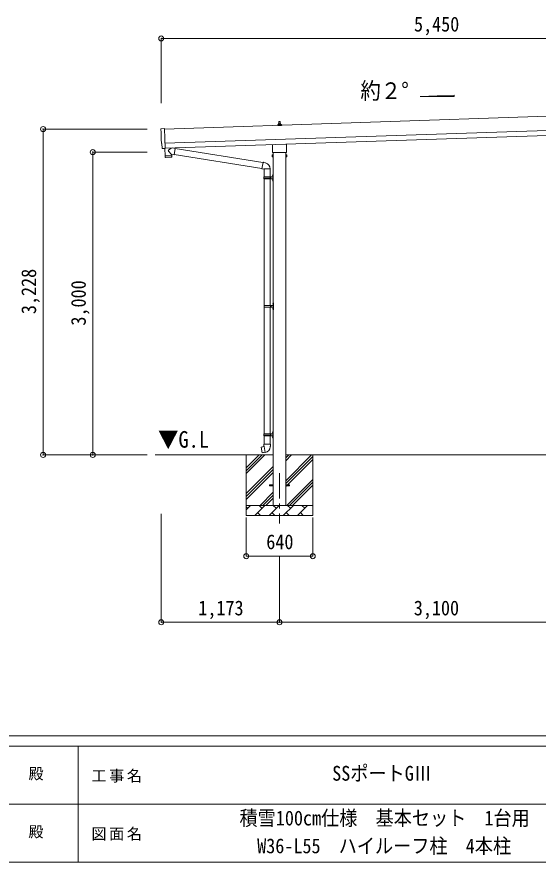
# Model space of a CAD drawing. Units: millimetres at full size, sheet at 1:50. Extents: x -14053 to 14053, y -9700 to 9700.
# Drawn here: x -1355 to 3812, y -9700 to -1327 of the extents above; entities that cross this region are included whole.
import ezdxf
from ezdxf.enums import TextEntityAlignment as Align

# ---------------------------------------------------------------- set-up
doc = ezdxf.new("R2010")
doc.units = ezdxf.units.MM
doc.header["$LTSCALE"] = 50
doc.header["$PDMODE"] = 32
doc.header["$PDSIZE"] = 50
doc.linetypes.add('CHAIN1', pattern=[8, 5, -1, 1, -1])
for name, color, linetype, lineweight in [('0-0_0', 7, 'Continuous', 9), ('0-1_Defpoints', 4, 'Continuous', 9), ('0-2_TEXT1', 7, 'Continuous', 9), ('0-4_OTH_LINE', 7, 'CHAIN1', 9), ('0-6_PARTS1', 6, 'Continuous', 9), ('0-7_PARTS2', 4, 'Continuous', 9), ('0-F', 6, 'Continuous', 9), ('F-0', 7, 'Continuous', 9)]:
    doc.layers.add(name, color=color, linetype=linetype, lineweight=lineweight)
doc.styles.add('ＭＳ ゴシック', font='')
doc.styles.get('ＭＳ ゴシック').set_extended_font_data('MS Gothic')

msp = doc.modelspace()

# ---------------------------------------------------------------- linework, layer by layer
at = {"layer": '0-0_0'}
for p, q in [((1186.05, -5666.95), (16.09, -5666.95)), ((918.55, -5666.95), (918.55, -6266.95)), ((918.55, -5852), (1103.6, -5666.95)), ((918.55, -5823.72), (1075.31, -5666.95)), ((918.55, -5795.43), (1047.03, -5666.95)), ((1311.05, -5922.05), (1566.14, -5666.95)), ((1311.05, -5724.06), (1368.15, -5666.95)), ((1311.05, -5695.77), (1339.87, -5666.95)), ((4286.05, -5666.95), (1311.05, -5666.95)), ((1311.05, -5950.33), (1578.55, -5682.83)), ((1578.55, -5666.95), (1578.55, -6266.95)), ((1311.05, -5978.62), (1578.55, -5711.12)), ((918.55, -6049.99), (1186.05, -5782.49)), ((918.55, -6078.27), (1186.05, -5810.77)), ((918.55, -6106.56), (1186.05, -5839.06)), ((1320.7, -6166.95), (1578.55, -5909.11)), ((1348.99, -6166.95), (1578.55, -5937.39)), ((1377.27, -6166.95), (1578.55, -5965.68)), ((1056.14, -6166.95), (1186.05, -6037.05)), ((1084.43, -6166.95), (1186.05, -6065.33)), ((1112.71, -6166.95), (1186.05, -6093.62)), ((918.55, -6166.95), (1578.55, -6166.95)), ((918.55, -6209.84), (961.44, -6166.95)), ((932.89, -6195.5), (918.55, -6181.16)), ((1002.86, -6266.95), (1102.86, -6166.95)), ((1074.31, -6195.5), (1045.75, -6166.95)), ((1144.28, -6266.95), (1244.28, -6166.95)), ((1215.73, -6195.5), (1187.18, -6166.95)), ((1285.7, -6266.95), (1385.7, -6166.95)), ((1357.15, -6195.5), (1328.6, -6166.95)), ((1427.12, -6266.95), (1527.12, -6166.95)), ((1498.57, -6195.5), (1470.02, -6166.95)), ((1575.26, -6166.95), (1578.55, -6163.67)), ((1578.55, -6266.95), (918.55, -6266.95)), ((1031.41, -6238.4), (1059.97, -6266.95)), ((1172.84, -6238.4), (1201.39, -6266.95)), ((1314.26, -6238.4), (1342.81, -6266.95)), ((1455.68, -6238.4), (1484.23, -6266.95))]:
    msp.add_line(p, q, dxfattribs=at)
at = {"layer": '0-1_Defpoints'}
for p, q in [((5489.91, -2258.87), (106.9, -2438.3)), ((111.56, -2578.22), (5494.58, -2398.79)), ((1230.3, -2403.19), (1230.3, -2395.47)), ((1266.8, -2403.19), (1230.3, -2403.19)), ((1230.68, -2394.69), (1266.41, -2394.69)), ((1231.06, -2394.5), (1237.78, -2392.87)), ((1238.16, -2392.69), (1258.93, -2392.69)), ((1238.55, -2391.9), (1238.55, -2387.69)), ((1239.55, -2387.69), (1257.55, -2387.69)), ((1242.55, -2387.69), (1243.27, -2364.16)), ((1244.27, -2363.19), (1252.82, -2363.19)), ((1253.82, -2364.16), (1254.55, -2387.69)), ((1258.55, -2391.9), (1258.55, -2387.69)), ((1266.03, -2394.5), (1259.31, -2392.87)), ((1266.8, -2403.19), (1266.8, -2395.47)), ((113.23, -2628.2), (5496.24, -2448.76)), ((1180.25, -2657.18), (1180.25, -2592.63)), ((1316.85, -2588.08), (1316.85, -2657.18)), ((93.73, -2632.62), (86.81, -2632.49)), ((113.32, -2630.96), (113.36, -2631.96)), ((1178.55, -2665.95), (1178.55, -2660.45)), ((1316.48, -2669.45), (1180.61, -2669.45)), ((1186.05, -2669.45), (1186.05, -6166.95)), ((1311.05, -6166.95), (1311.05, -2669.45)), ((1318.55, -2660.45), (1318.55, -2665.95)), ((1174.55, -2695.45), (1175.31, -2694.13)), ((1174.55, -2695.45), (1174.55, -2712.45)), ((1174.55, -2712.45), (1175.31, -2713.76)), ((1181.55, -2699.04), (1175.31, -2699.04)), ((1181.55, -2708.86), (1175.31, -2708.86)), ((1181.55, -2713.76), (1175.31, -2713.76)), ((1184.05, -2713.15), (1181.55, -2713.15)), ((1313.05, -2713.15), (1315.55, -2713.15)), ((1315.55, -2699.04), (1321.79, -2699.04)), ((1315.55, -2708.86), (1321.79, -2708.86)), ((1315.55, -2713.76), (1321.79, -2713.76)), ((1322.55, -2695.45), (1321.79, -2694.13)), ((1322.55, -2712.45), (1321.79, -2713.76)), ((1322.55, -2695.45), (1322.55, -2712.45)), ((1148.55, -5962.45), (1186.05, -5962.45)), ((1148.55, -5971.45), (1148.55, -5962.45)), ((1148.55, -5971.45), (1186.05, -5971.45)), ((1311.05, -5962.45), (1348.55, -5962.45)), ((1311.05, -5971.45), (1348.55, -5971.45)), ((1348.55, -5971.45), (1348.55, -5962.45))]:
    msp.add_line(p, q, dxfattribs=at)
for points in [[(75.23, -2435.92), (106.73, -2433.22), (113.32, -2630.96)], [(83.87, -2629.59), (82.3, -2582.59), (81.7, -2582.61)], [(94.47, -2632.32), (95.11, -2631.67), (113.36, -2631.97)], [(1181.55, -2713.76), (1181.55, -2694.13), (1175.31, -2694.13)], [(1181.55, -2713.15), (1181.55, -2694.75), (1184.05, -2694.75)], [(1315.55, -2713.15), (1315.55, -2694.75), (1313.05, -2694.75)], [(1315.55, -2713.76), (1315.55, -2694.13), (1321.79, -2694.13)]]:
    msp.add_lwpolyline(points, dxfattribs=at)
for points in [[(1184.05, -2714.45), (1184.05, -2693.45), (1186.05, -2693.45), (1186.05, -2714.45)], [(1313.05, -2714.45), (1313.05, -2693.45), (1311.05, -2693.45), (1311.05, -2714.45)]]:
    msp.add_lwpolyline(points, close=True, dxfattribs=at)
for centre, radius, start, end in [((1231.3, -2395.47), 1, 103.62699, 180), ((1237.55, -2391.9), 1, 283.62699, 0), ((1242.63, -2388.32), 4.13, 90, 171.17633), ((1239.55, -2388.69), 1, 90, 180), ((1244.27, -2364.19), 1, 90, 178.60509), ((1251.88, -2387.69), 4.83, 133.60282, 180), ((1245.21, -2387.69), 4.83, 0, 46.39718), ((1252.82, -2364.19), 1, 1.39491, 90), ((1254.46, -2388.32), 4.13, 8.82367, 90), ((1257.55, -2388.69), 1, 0, 90), ((1259.55, -2391.9), 1, 180, 256.37301), ((1265.8, -2395.47), 1, 0, 76.37301), ((1182.55, -2660.45), 4, 125.09963, 180), ((1182.55, -2665.95), 4, 180, 194.47751), ((1182.55, -2665.95), 4, 194.47751, 241.04498), ((1314.55, -2665.95), 4, 298.95502, 345.52249), ((1314.55, -2660.45), 4, 0, 54.90037), ((1314.55, -2665.95), 4, 345.52249, 0), ((1178.89, -2696.59), 4.34, 145.61575, 214.38425), ((1190.79, -2703.95), 16.24, 162.41205, 197.58795), ((1178.89, -2711.31), 4.34, 145.61575, 214.38425), ((1318.2, -2696.59), 4.34, 325.61575, 34.38425), ((1306.31, -2703.95), 16.24, 342.41205, 17.58795), ((1318.2, -2711.31), 4.34, 325.61575, 34.38425)]:
    msp.add_arc(centre, radius, start, end, dxfattribs=at)
for centre, major_axis, ratio, start_param, end_param in [((75.49, -2438.91), (-3, -0.1), 0.99863, 4.7647489, 6.2979817), ((-4685.38, -2668.07), (4760.73, 158.69), 0.99863, 6.2686928, 6.2979817), ((81.56, -2578.21), (-4.4, -0.15), 0.99863, 6.2686928, 7.8539816), ((86.87, -2629.48), (-2.11, -2.14), 0.9974, 5.5252311, 7.0411395), ((93.76, -2631.62), (-0.704, -0.714), 0.9974, 0.7579542, 1.5707963)]:
    msp.add_ellipse(centre, major_axis=major_axis, ratio=ratio, start_param=start_param, end_param=end_param, dxfattribs=at)
at = {"layer": '0-2_TEXT1'}
for p, q in [((178.89, -2689.03), (147.4, -2656.51)), ((174.65, -2626.15), (147.43, -2649.18)), ((212.34, -2629.44), (186.42, -2625.76)), ((212.34, -2629.44), (203.37, -2692.51)), ((212.57, -2631.35), (1084.68, -2770.2)), ((115.36, -2704.17), (116.03, -2717.21)), ((176.63, -2718.13), (119.12, -2720.05)), ((119.83, -2703.02), (119.88, -2704.02)), ((174.8, -2701.19), (174.81, -2702.19)), ((178.89, -2689.03), (203.37, -2692.51)), ((178.89, -2689.03), (179.29, -2701.04)), ((203.14, -2690.6), (1074.26, -2829.3)), ((1073.93, -2831.11), (1079.47, -2799.75)), ((1073.93, -2831.11), (1074.33, -2833.37)), ((1073.93, -2831.11), (1079.09, -2831.93)), ((1074.33, -2833.37), (1077.89, -2833.99)), ((1077.89, -2833.99), (1079.09, -2831.93)), ((1079.09, -2831.93), (1093.69, -2834.24)), ((1085, -2768.38), (1079.47, -2799.75)), ((1085, -2768.38), (1086.14, -2766.4)), ((1086.14, -2766.4), (1089.7, -2767.03)), ((1089.7, -2767.03), (1090.12, -2769.38)), ((1093.69, -2834.24), (1095.9, -2833.26)), ((1156.19, -2833.65), (1095.01, -2833.65)), ((1096.05, -2833.65), (1096.05, -2912.95)), ((1104.63, -2772.2), (1106.32, -2773.83)), ((1106.32, -2773.83), (1108.43, -2774.28)), ((1156.05, -2833.65), (1156.05, -2912.95)), ((1093.05, -2914.95), (1143.38, -2914.95)), ((1093.05, -2928.95), (1143.38, -2928.95)), ((1094.05, -2912.95), (1180.05, -2912.95)), ((1094.05, -2912.95), (1094.05, -2914.95)), ((1094.05, -2930.95), (1094.05, -2928.95)), ((1153.05, -2912.95), (1153.05, -2917.45)), ((1153.05, -2917.45), (1155.05, -2917.45)), ((1153.05, -2930.95), (1153.05, -2926.45)), ((1153.05, -2926.45), (1155.05, -2926.45)), ((1155.05, -2917.45), (1155.05, -2921.95)), ((1155.05, -2926.45), (1155.05, -2921.95)), ((1161.05, -2912.95), (1161.05, -2921.95)), ((1161.05, -2917.45), (1164.05, -2917.45)), ((1161.05, -2930.95), (1161.05, -2921.95)), ((1161.05, -2926.45), (1164.05, -2926.45)), ((1164.05, -2917.45), (1164.05, -2921.95)), ((1164.05, -2926.45), (1164.05, -2921.95)), ((1179.74, -2895.8), (1181.79, -2896.8)), ((1181.01, -2893.8), (1181.65, -2893.8)), ((1181.01, -2893.8), (1181.01, -2902.1)), ((1181.01, -2902.1), (1181.65, -2902.1)), ((1181.65, -2893.8), (1181.65, -2902.1)), ((1181.65, -2893.8), (1182.05, -2894.2)), ((1181.65, -2902.1), (1182.05, -2901.7)), ((1181.79, -2896.8), (1182.4, -2897.95)), ((1182.05, -2889.95), (1185.05, -2888.45)), ((1182.05, -2889.95), (1182.05, -2921.95)), ((1182.05, -2894.2), (1182.05, -2901.7)), ((1182.05, -2953.95), (1182.05, -2921.95)), ((1185.05, -2888.45), (1185.05, -2921.95)), ((1185.05, -2888.45), (1186.05, -2888.45)), ((1185.05, -2955.45), (1185.05, -2921.95)), ((1186.05, -2888.45), (1186.05, -2921.95)), ((1186.05, -2955.45), (1186.05, -2921.95)), ((1094.05, -2930.95), (1180.05, -2930.95)), ((1096.05, -2930.95), (1096.05, -4185.45)), ((1156.05, -2930.95), (1156.05, -4185.45)), ((1179.74, -2943.8), (1181.79, -2944.8)), ((1181.01, -2941.8), (1181.65, -2941.8)), ((1181.01, -2941.8), (1181.01, -2950.1)), ((1181.01, -2950.1), (1181.65, -2950.1)), ((1181.65, -2941.8), (1181.65, -2950.1)), ((1181.65, -2941.8), (1182.05, -2942.2)), ((1181.65, -2950.1), (1182.05, -2949.7)), ((1181.79, -2944.8), (1182.4, -2945.95)), ((1182.05, -2942.2), (1182.05, -2949.7)), ((1182.05, -2953.95), (1185.05, -2955.45)), ((1185.05, -2955.45), (1186.05, -2955.45)), ((1096.55, -4185.45), (1182.55, -4185.45)), ((1096.55, -4185.45), (1096.55, -4187.45)), ((1155.55, -4185.45), (1155.55, -4189.95)), ((1163.55, -4185.45), (1163.55, -4194.45)), ((1182.24, -4168.3), (1184.29, -4169.3)), ((1183.51, -4166.3), (1184.15, -4166.3)), ((1183.51, -4166.3), (1183.51, -4174.6)), ((1183.51, -4174.6), (1184.15, -4174.6)), ((1184.15, -4166.3), (1184.15, -4174.6)), ((1184.15, -4166.3), (1184.55, -4166.7)), ((1184.15, -4174.6), (1184.55, -4174.2)), ((1184.29, -4169.3), (1184.9, -4170.45)), ((1184.55, -4162.45), (1187.55, -4160.95)), ((1184.55, -4162.45), (1184.55, -4194.45)), ((1184.55, -4166.7), (1184.55, -4174.2)), ((1187.55, -4160.95), (1187.55, -4194.45)), ((1187.55, -4160.95), (1188.55, -4160.95)), ((1188.55, -4160.95), (1188.55, -4194.45)), ((1095.55, -4187.45), (1145.88, -4187.45)), ((1095.55, -4201.45), (1145.88, -4201.45)), ((1096.05, -4203.44), (1096.05, -5457.95)), ((1096.55, -4203.45), (1096.55, -4201.45)), ((1096.55, -4203.45), (1182.55, -4203.45)), ((1155.55, -4189.95), (1157.55, -4189.95)), ((1155.55, -4203.45), (1155.55, -4198.95)), ((1155.55, -4198.95), (1157.55, -4198.95)), ((1156.05, -4203.44), (1156.05, -5457.95)), ((1157.55, -4189.95), (1157.55, -4194.45)), ((1157.55, -4198.95), (1157.55, -4194.45)), ((1163.55, -4189.95), (1166.55, -4189.95)), ((1163.55, -4203.45), (1163.55, -4194.45)), ((1163.55, -4198.95), (1166.55, -4198.95)), ((1166.55, -4189.95), (1166.55, -4194.45)), ((1166.55, -4198.95), (1166.55, -4194.45)), ((1182.24, -4216.3), (1184.29, -4217.3)), ((1183.51, -4214.3), (1184.15, -4214.3)), ((1183.51, -4214.3), (1183.51, -4222.6)), ((1183.51, -4222.6), (1184.15, -4222.6)), ((1184.15, -4214.3), (1184.15, -4222.6)), ((1184.15, -4214.3), (1184.55, -4214.7)), ((1184.15, -4222.6), (1184.55, -4222.2)), ((1184.29, -4217.3), (1184.9, -4218.45)), ((1184.55, -4226.45), (1184.55, -4194.45)), ((1184.55, -4214.7), (1184.55, -4222.2)), ((1184.55, -4226.45), (1187.55, -4227.95)), ((1187.55, -4227.95), (1187.55, -4194.45)), ((1187.55, -4227.95), (1188.55, -4227.95)), ((1188.55, -4227.95), (1188.55, -4194.45)), ((1179.74, -5440.8), (1181.79, -5441.8)), ((1181.01, -5438.8), (1181.65, -5438.8)), ((1181.01, -5438.8), (1181.01, -5447.1)), ((1181.65, -5438.8), (1181.65, -5447.1)), ((1181.65, -5438.8), (1182.05, -5439.2)), ((1181.79, -5441.8), (1182.4, -5442.95)), ((1182.05, -5434.95), (1185.05, -5433.45)), ((1182.05, -5434.95), (1182.05, -5466.95)), ((1182.05, -5439.2), (1182.05, -5446.7)), ((1185.05, -5433.45), (1185.05, -5466.95)), ((1185.05, -5433.45), (1186.05, -5433.45)), ((1186.05, -5433.45), (1186.05, -5466.95)), ((1093.05, -5459.95), (1143.38, -5459.95)), ((1093.05, -5473.95), (1143.38, -5473.95)), ((1094.05, -5457.95), (1180.05, -5457.95)), ((1094.05, -5457.95), (1094.05, -5459.95)), ((1094.05, -5475.95), (1094.05, -5473.95)), ((1094.05, -5475.95), (1180.05, -5475.95)), ((1096.05, -5475.95), (1096.05, -5560.88)), ((1153.05, -5457.95), (1153.05, -5462.45)), ((1153.05, -5462.45), (1155.05, -5462.45)), ((1153.05, -5475.95), (1153.05, -5471.45)), ((1153.05, -5471.45), (1155.05, -5471.45)), ((1155.05, -5462.45), (1155.05, -5466.95)), ((1155.05, -5471.45), (1155.05, -5466.95)), ((1156.05, -5475.95), (1156.05, -5560.88)), ((1161.05, -5457.95), (1161.05, -5466.95)), ((1161.05, -5462.45), (1164.05, -5462.45)), ((1161.05, -5475.95), (1161.05, -5466.95)), ((1161.05, -5471.45), (1164.05, -5471.45)), ((1164.05, -5462.45), (1164.05, -5466.95)), ((1164.05, -5471.45), (1164.05, -5466.95)), ((1179.74, -5488.8), (1181.79, -5489.8)), ((1181.01, -5447.1), (1181.65, -5447.1)), ((1181.01, -5486.8), (1181.65, -5486.8)), ((1181.01, -5486.8), (1181.01, -5495.1)), ((1181.01, -5495.1), (1181.65, -5495.1)), ((1181.65, -5447.1), (1182.05, -5446.7)), ((1181.65, -5486.8), (1181.65, -5495.1)), ((1181.65, -5486.8), (1182.05, -5487.2)), ((1181.65, -5495.1), (1182.05, -5494.7)), ((1181.79, -5489.8), (1182.4, -5490.95)), ((1182.05, -5498.95), (1182.05, -5466.95)), ((1182.05, -5487.2), (1182.05, -5494.7)), ((1182.05, -5498.95), (1185.05, -5500.45)), ((1185.05, -5500.45), (1185.05, -5466.95)), ((1185.05, -5500.45), (1186.05, -5500.45)), ((1186.05, -5500.45), (1186.05, -5466.95)), ((1067.59, -5589.33), (1066.78, -5590.5)), ((1066.78, -5590.5), (1076.4, -5645.06)), ((1095.45, -5584.08), (1067.59, -5589.33)), ((1080.33, -5586.72), (1080.12, -5586.97)), ((1094.2, -5560.88), (1092.05, -5561.66)), ((1092.05, -5561.66), (1092.05, -5565.28)), ((1092.05, -5565.28), (1094.29, -5566.09)), ((1094.2, -5560.88), (1126.05, -5560.88)), ((1094.2, -5560.88), (1094.29, -5566.09)), ((1094.29, -5566.09), (1094.55, -5580.88)), ((1094.55, -5580.88), (1095.9, -5582.88)), ((1105.81, -5641.37), (1095.68, -5583.9)), ((1095.7, -5583.08), (1095.7, -5583.78)), ((1095.9, -5582.88), (1095.86, -5582.88)), ((1157.9, -5560.88), (1126.05, -5560.88)), ((1156.23, -5582.82), (1156.16, -5584.98)), ((1157.55, -5580.88), (1156.23, -5582.82)), ((1160.05, -5565.28), (1157.8, -5566.09)), ((1157.9, -5560.88), (1160.05, -5561.66)), ((1160.05, -5561.66), (1160.05, -5565.28)), ((1090.42, -5643.97), (1090.14, -5643.81)), ((1106.11, -5642.14), (1105.87, -5641.47))]:
    msp.add_line(p, q, dxfattribs=at)
for points in [[(112.96, -2631.96), (115.33, -2703.17), (179.29, -2701.04)], [(179.53, -2715.09), (179.33, -2702.04), (115.36, -2704.17)], [(1085, -2768.38), (1090.12, -2769.38), (1104.63, -2772.2)], [(1179.74, -2900.1), (1181.79, -2899.1), (1182.4, -2897.95)], [(1179.74, -2948.1), (1181.79, -2947.1), (1182.4, -2945.95)], [(1182.24, -4172.6), (1184.29, -4171.6), (1184.9, -4170.45)], [(1182.24, -4220.6), (1184.29, -4219.6), (1184.9, -4218.45)], [(1179.74, -5445.1), (1181.79, -5444.1), (1182.4, -5442.95)], [(1179.74, -5493.1), (1181.79, -5492.1), (1182.4, -5490.95)], [(1082.57, -5586.51), (1082.29, -5586.35), (1080.33, -5586.72)], [(1157.9, -5560.88), (1157.8, -5566.09), (1157.55, -5580.88)], [(1105.54, -5641.28), (1077.56, -5645.88), (1076.4, -5645.06)], [(1092.61, -5643.41), (1092.39, -5643.64), (1090.42, -5643.97)]]:
    msp.add_lwpolyline(points, dxfattribs=at)
for centre, radius, start, end in [((150.82, -2652.87), 5, 132.56466, 226.88314), ((119.02, -2717.05), 3, 182.90915, 271.95747), ((176.53, -2715.14), 3, 271.90915, 0.90915), ((1095.9, -2833.26), 60.3, 359.62495, 78), ((1141.8, -2921.95), 49.25, 171.82876, 180.00002), ((1141.8, -2921.95), 49.25, 180.00002, 188.17127), ((1143.38, -2912.95), 2, 270, 359.99998), ((1143.38, -2930.95), 2, 0.00005, 90.00004), ((1185.34, -2897.95), 6, 136.21765, 223.78235), ((1180.05, -2910.95), 2, 270, 359.99998), ((1185.34, -2945.95), 6, 136.21765, 223.78235), ((1180.05, -2932.95), 2, 0.00005, 90.00004), ((1145.88, -4185.45), 2, 270, 359.99998), ((1187.84, -4170.45), 6, 136.21765, 223.78235), ((1182.55, -4183.45), 2, 270, 359.99998), ((1144.3, -4194.45), 49.25, 171.82876, 180.00002), ((1144.3, -4194.45), 49.25, 180.00002, 188.17127), ((1145.88, -4203.45), 2, 0.00005, 90.00004), ((1187.84, -4218.45), 6, 136.21765, 223.78235), ((1182.55, -4205.45), 2, 0.00005, 90.00004), ((1185.34, -5442.95), 6, 136.21765, 223.78235), ((1141.8, -5466.95), 49.25, 171.82876, 180.00002), ((1141.8, -5466.95), 49.25, 180.00002, 188.17127), ((1143.38, -5457.95), 2, 270, 359.99998), ((1143.38, -5475.95), 2, 0.00005, 90.00004), ((1185.34, -5490.95), 6, 136.21765, 223.78235), ((1180.05, -5455.95), 2, 270, 359.99998), ((1180.05, -5477.95), 2, 0.00005, 90.00004), ((1095.4, -5583.78), 0.3, 280.66842, 0), ((1095.9, -5583.08), 0.2, 100, 180), ((1095.9, -5582.88), 60.3, 279.96938, 358), ((1105.59, -5641.58), 0.3, 20, 99.33158), ((1106.3, -5642.07), 0.2, 200, 279.96938)]:
    msp.add_arc(centre, radius, start, end, dxfattribs=at)
at = {"layer": '0-4_OTH_LINE'}
msp.add_line((1248.55, -5846.95), (1248.55, -6346.95), dxfattribs=at)
at = {"layer": '0-6_PARTS1'}
for p, q in [((75.6, -1541.22), (75.6, -2181.02)), ((-1095.8, -2438.9), (-64.54, -2438.9)), ((-603.32, -2666.95), (-64.54, -2666.95)), ((-1095.8, -5666.95), (-64.54, -5666.95)), ((-603.32, -5666.95), (-64.54, -5666.95)), ((75.5, -7324.78), (75.5, -6249.41)), ((918.55, -6669.25), (918.55, -6285.68)), ((1578.55, -6669.25), (1578.55, -6285.68)), ((918.55, -6669.25), (1578.55, -6669.25)), ((1248.55, -7324.78), (1248.55, -6669.25)), ((1248.55, -7324.78), (1248.55, -6669.25))]:
    msp.add_line(p, q, dxfattribs=at)
for p in [(75.6, -1541.22), (-1095.8, -2438.9), (-603.32, -2666.95), (-1095.8, -5666.95), (-603.32, -5666.95), (918.55, -6669.25), (1578.55, -6669.25), (75.5, -7324.78), (1248.55, -7324.78)]:
    msp.add_point(p, dxfattribs=at)
at = {"layer": '0-7_PARTS2'}
for p, q in [((2643.23, -2116.76), (2979.23, -2104.35)), ((2979.23, -2116.76), (2643.23, -2116.76)), ((2979.23, -2104.35), (2979.23, -2116.76))]:
    msp.add_line(p, q, dxfattribs=at)
at = {"layer": '0-F'}
for p, q in [((75.6, -1541.22), (5525.56, -1541.22)), ((-1095.8, -5666.95), (-1095.8, -2438.9)), ((-603.32, -5666.95), (-603.32, -2666.95)), ((1248.55, -7324.78), (75.5, -7324.78)), ((1248.55, -7324.78), (4348.55, -7324.78))]:
    msp.add_line(p, q, dxfattribs=at)
at = {"layer": 'F-0', "color": 5, "lineweight": 5}
for p, q in [((-14053.43, -8450), (13346.57, -8450)), ((-14053.43, -8550), (8901.98, -8550)), ((-748.03, -8550), (-748.03, -9700)), ((-5748.03, -9125), (4501.97, -9125)), ((-14053.43, -9700), (13346.57, -9700))]:
    msp.add_line(p, q, dxfattribs=at)

# ---------------------------------------------------------------- texts
at = {"layer": '0-0_0', "style": 'ＭＳ ゴシック', "width": 0.9}
msp.add_text('▼G.L', height=165, dxfattribs=at).set_placement((43.81, -5644.73), align=Align.BOTTOM_LEFT)
at = {"layer": '0-6_PARTS1', "color": 7, "style": 'ＭＳ ゴシック', "width": 0.9}
for s, p in [('5,450', (2581.83, -1516.22)), ('640', (1117.3, -6644.25)), ('1,173', (443.27, -7299.78)), ('3,100', (2579.8, -7299.78))]:
    msp.add_text(s, height=146.6, dxfattribs=at).set_placement(p, align=Align.BOTTOM_LEFT)
for s, p in [('3,228', (-1120.8, -4271.68)), ('3,000', (-628.32, -4385.7))]:
    msp.add_text(s, height=146.6, rotation=90, dxfattribs=at).set_placement(p, align=Align.BOTTOM_LEFT)
at = {"layer": '0-7_PARTS2', "color": 7, "style": 'ＭＳ ゴシック', "width": 0.9}
msp.add_text('約２°', height=165, dxfattribs=at).set_placement((2050.45, -2190.63), align=Align.BOTTOM_LEFT)
at = {"layer": 'F-0', "style": 'ＭＳ ゴシック'}
for p in [(-1240.88, -8912.5), (-1240.88, -9487.5)]:
    msp.add_text('殿', height=110, dxfattribs=at).set_placement(p, align=Align.BOTTOM_LEFT)
at = {"layer": 'F-0', "style": 'ＭＳ ゴシック', "width": 0.9}
for s, p in [('SSポートGⅢ', (1770.72, -8937.5)), ('積雪100cm仕様\u3000基本セット\u30001台用', (851.97, -9380.76)), ('W36-L55\u3000ハイルーフ柱\u30004本柱', (1026.97, -9656.45))]:
    msp.add_text(s, height=146.6, dxfattribs=at).set_placement(p, align=Align.BOTTOM_LEFT)
at = {"layer": 'F-0', "char_height": 110, "attachment_point": 7, "style": 'ＭＳ ゴシック'}
for s, insert in [('\\T1.17;工事名', (-616.19, -8912.5)), ('\\T1.17;図面名', (-616.19, -9487.5))]:
    msp.add_mtext(s, dxfattribs=dict(at, insert=insert))

doc.saveas('drawing.dxf')
